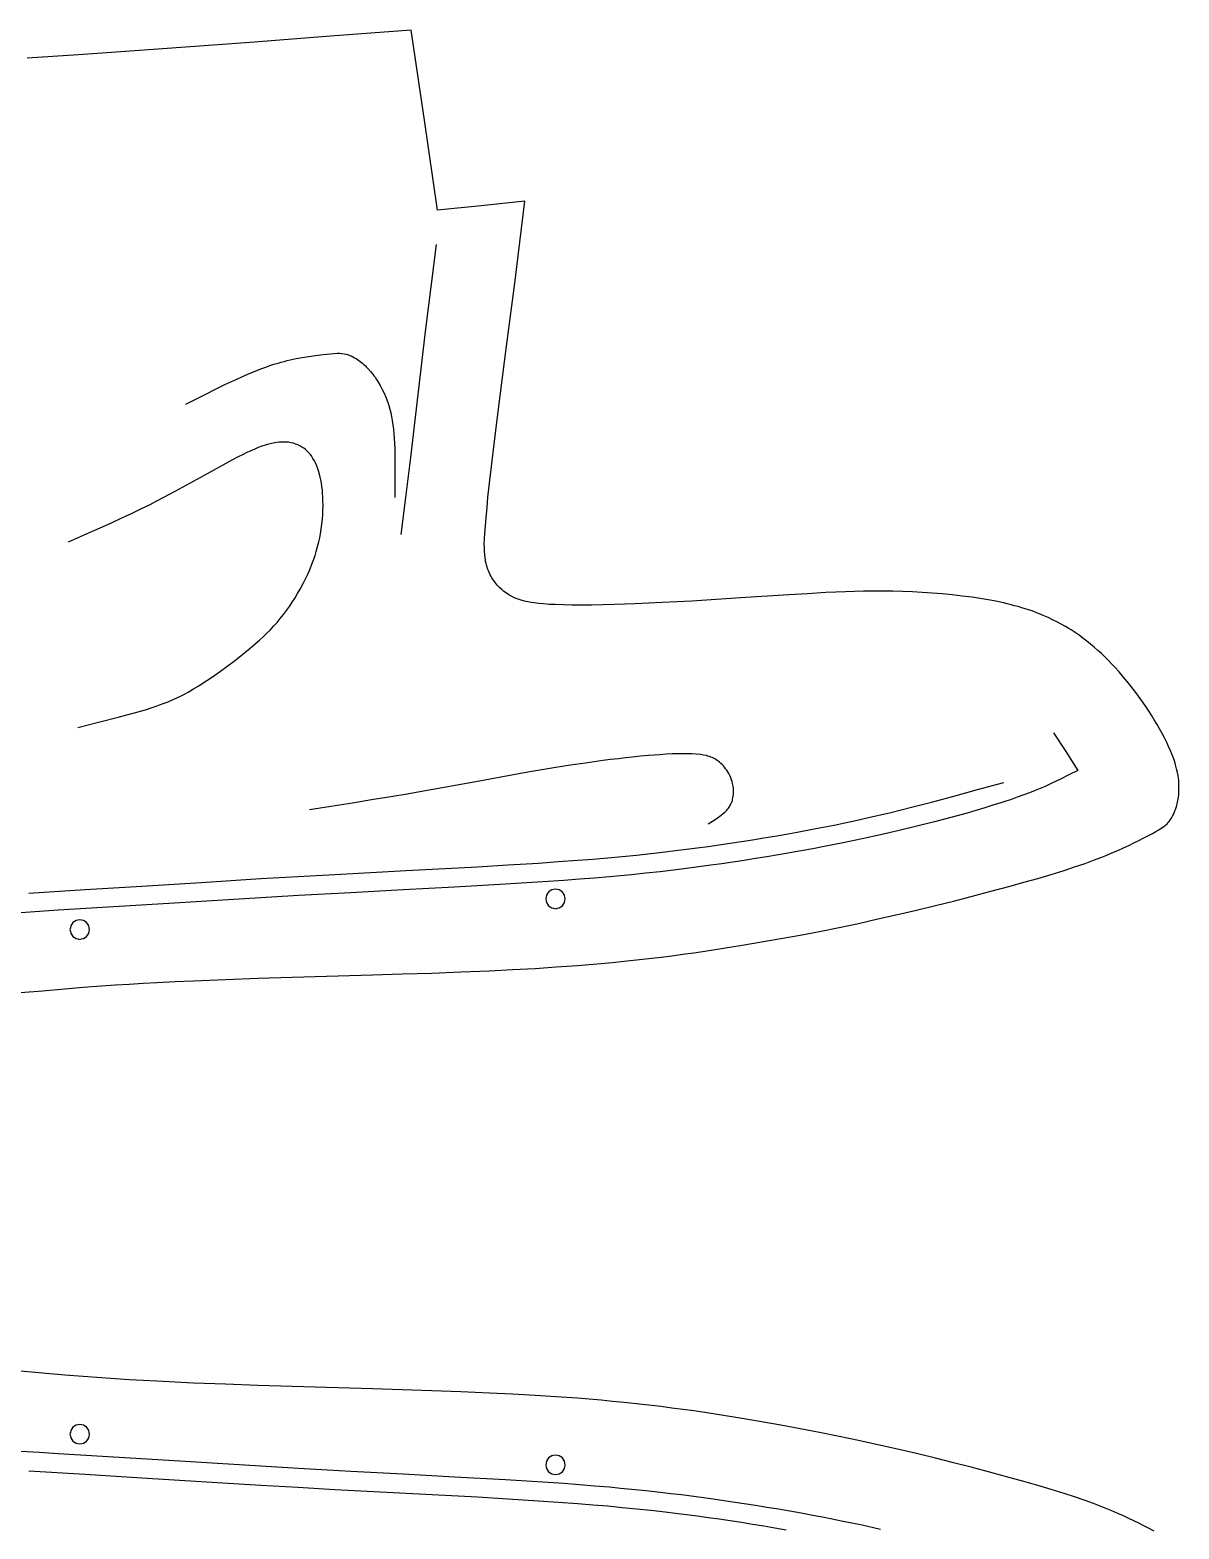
# Model space of a CAD drawing. Extents: x -294 to -59, y 620 to 856.
# Drawn here: x -176.6 to -58.9, y 702.4 to 856 of the extents above; entities that cross this region are included whole.
import ezdxf

# ---------------------------------------------------------------- set-up
doc = ezdxf.new("R2010")
doc.units = 0
doc.layers.get('0').update_dxf_attribs({"linetype": 'CONTINUOUS'})

msp = doc.modelspace()

# ---------------------------------------------------------------- linework, layer by layer
for points in [[(-177.56, 757.33), (-175.29, 757.53), (-173.01, 757.73), (-171.13, 757.88), (-169.25, 758.02), (-167.83, 758.12), (-166.41, 758.21), (-165, 758.29), (-163.58, 758.37), (-161.71, 758.46), (-159.83, 758.55), (-156.54, 758.68), (-153.24, 758.8), (-147.36, 758.97), (-141.48, 759.14), (-138.45, 759.24), (-135.42, 759.34), (-132.45, 759.46), (-129.49, 759.58), (-127.15, 759.7), (-124.81, 759.82), (-122.66, 759.97), (-120.5, 760.12), (-119.28, 760.22), (-118.07, 760.32), (-116.9, 760.43), (-115.72, 760.54), (-113.83, 760.75), (-111.93, 760.97), (-110.81, 761.11), (-109.69, 761.26), (-108.56, 761.42), (-107.44, 761.58), (-105.52, 761.88), (-103.6, 762.18), (-101.64, 762.52), (-99.67, 762.86), (-97.68, 763.23), (-95.69, 763.61), (-93.69, 764.02), (-91.69, 764.43), (-89.7, 764.88), (-87.71, 765.32), (-85.76, 765.78), (-83.82, 766.25), (-81.98, 766.71), (-80.14, 767.18), (-78.14, 767.71), (-76.15, 768.24), (-74.74, 768.64), (-73.33, 769.04), (-71.97, 769.45), (-70.61, 769.86), (-69.55, 770.22), (-68.48, 770.57), (-67.62, 770.9), (-66.75, 771.22), (-66.24, 771.43), (-65.73, 771.64), (-65.14, 771.9), (-64.55, 772.16), (-64.01, 772.42), (-63.47, 772.67), (-62.99, 772.91), (-62.52, 773.15), (-62.04, 773.4), (-61.56, 773.65), (-61.24, 773.83), (-60.92, 774.01), (-60.67, 774.18), (-60.41, 774.35), (-60.24, 774.5), (-60.08, 774.64), (-59.97, 774.76), (-59.86, 774.88), (-59.79, 774.97), (-59.73, 775.06), (-59.61, 775.27), (-59.49, 775.47), (-59.4, 775.66), (-59.32, 775.84), (-59.27, 775.97), (-59.22, 776.1), (-59.13, 776.4), (-59.05, 776.69), (-58.99, 777.01), (-58.92, 777.33), (-58.89, 777.67), (-58.86, 778.02), (-58.86, 778.38), (-58.86, 778.74), (-58.89, 779.02), (-58.91, 779.3), (-58.96, 779.59), (-59.01, 779.87), (-59.11, 780.27), (-59.21, 780.66), (-59.3, 780.96), (-59.4, 781.27), (-59.56, 781.68), (-59.73, 782.1), (-59.92, 782.54), (-60.12, 782.97), (-60.35, 783.42), (-60.58, 783.87), (-60.84, 784.34), (-61.1, 784.81), (-61.39, 785.29), (-61.68, 785.76), (-62, 786.25), (-62.32, 786.74), (-62.67, 787.23), (-63.02, 787.72), (-63.39, 788.22), (-63.77, 788.71), (-64.17, 789.21), (-64.57, 789.7), (-65, 790.18), (-65.43, 790.67), (-65.77, 791.02), (-66.1, 791.38), (-66.46, 791.72), (-66.81, 792.06), (-67.17, 792.39), (-67.54, 792.72), (-67.92, 793.04), (-68.3, 793.35), (-68.7, 793.64), (-69.09, 793.94), (-69.5, 794.21), (-69.91, 794.49), (-70.2, 794.66), (-70.48, 794.84), (-70.92, 795.08), (-71.36, 795.32), (-71.82, 795.54), (-72.28, 795.77), (-72.77, 795.97), (-73.25, 796.18), (-73.59, 796.3), (-73.92, 796.43), (-74.27, 796.54), (-74.62, 796.66), (-74.97, 796.77), (-75.33, 796.88), (-75.7, 796.97), (-76.07, 797.07), (-76.45, 797.17), (-76.83, 797.26), (-77.62, 797.42), (-78.41, 797.58), (-79.22, 797.71), (-80.04, 797.84), (-81.07, 797.96), (-82.1, 798.09), (-83.12, 798.18), (-84.15, 798.27), (-85.16, 798.33), (-86.16, 798.39), (-87.18, 798.42), (-88.19, 798.46), (-88.82, 798.46), (-89.44, 798.47), (-90.31, 798.46), (-91.18, 798.45), (-92.11, 798.42), (-93.03, 798.39), (-94.03, 798.35), (-95.03, 798.31), (-96.92, 798.2), (-98.82, 798.09), (-103.8, 797.77), (-108.78, 797.45), (-110.29, 797.37), (-111.8, 797.29), (-113.2, 797.22), (-114.6, 797.16), (-115.67, 797.12), (-116.74, 797.08), (-117.9, 797.06), (-119.06, 797.04), (-120.07, 797.04), (-121.08, 797.04), (-121.93, 797.06), (-122.79, 797.08), (-123.38, 797.11), (-123.97, 797.15), (-124.45, 797.2), (-124.93, 797.25), (-125.25, 797.3), (-125.58, 797.36), (-125.92, 797.44), (-126.27, 797.53), (-126.56, 797.64), (-126.86, 797.75), (-127.14, 797.89), (-127.41, 798.03), (-127.57, 798.13), (-127.72, 798.22), (-127.87, 798.33), (-128.02, 798.43), (-128.24, 798.63), (-128.47, 798.82), (-128.59, 798.95), (-128.71, 799.08), (-128.82, 799.21), (-128.94, 799.35), (-129.1, 799.59), (-129.26, 799.83), (-129.35, 799.98), (-129.43, 800.14), (-129.51, 800.3), (-129.58, 800.46), (-129.64, 800.62), (-129.71, 800.79), (-129.76, 800.97), (-129.81, 801.14), (-129.85, 801.32), (-129.9, 801.5), (-129.93, 801.69), (-129.96, 801.88), (-129.99, 802.21), (-130.03, 802.54), (-130.03, 802.91), (-130.04, 803.29), (-130.01, 803.82), (-129.99, 804.36), (-129.93, 805.17), (-129.86, 805.97), (-129.76, 807.03), (-129.66, 808.09), (-129.4, 810.38), (-129.14, 812.67), (-128.86, 814.91), (-128.58, 817.14), (-127.75, 823.57), (-126.91, 830.01), (-126.4, 834.2), (-125.89, 838.4), (-130.36, 837.94), (-134.82, 837.48), (-136.18, 846.72), (-137.54, 855.95), (-145.79, 855.31), (-154.04, 854.67), (-160.18, 854.22), (-166.33, 853.77), (-171.61, 853.42), (-176.88, 853.07)], [(-138.56, 804.25), (-138.08, 808.06), (-137.61, 811.88), (-136.82, 818.61), (-136.03, 825.35), (-135.48, 829.65), (-134.94, 833.96)], [(-160.61, 817.63), (-158.92, 818.47), (-157.23, 819.32), (-156.61, 819.62), (-155.99, 819.91), (-155.4, 820.18), (-154.81, 820.46), (-154.25, 820.69), (-153.69, 820.93), (-153.26, 821.1), (-152.84, 821.27), (-152.42, 821.42), (-152, 821.57), (-151.59, 821.7), (-151.17, 821.83), (-150.86, 821.92), (-150.55, 822), (-150.24, 822.08), (-149.93, 822.16), (-149.31, 822.28), (-148.69, 822.41), (-148.01, 822.51), (-147.34, 822.61), (-146.56, 822.7), (-145.78, 822.79), (-145.44, 822.82), (-145.1, 822.84), (-144.86, 822.83), (-144.63, 822.82), (-144.41, 822.78), (-144.2, 822.75), (-144.07, 822.71), (-143.94, 822.67), (-143.81, 822.61), (-143.68, 822.56), (-143.5, 822.46), (-143.32, 822.37), (-143.18, 822.29), (-143.04, 822.2), (-142.9, 822.1), (-142.76, 822), (-142.63, 821.89), (-142.49, 821.78), (-142.36, 821.66), (-142.22, 821.54), (-142.09, 821.41), (-141.96, 821.28), (-141.71, 820.98), (-141.46, 820.69), (-141.35, 820.53), (-141.23, 820.37), (-141.08, 820.15), (-140.94, 819.93), (-140.71, 819.53), (-140.49, 819.13), (-140.3, 818.73), (-140.12, 818.32), (-139.97, 817.9), (-139.82, 817.49), (-139.72, 817.11), (-139.62, 816.74), (-139.55, 816.34), (-139.47, 815.94), (-139.41, 815.5), (-139.35, 815.07), (-139.31, 814.59), (-139.27, 814.12), (-139.24, 813.59), (-139.22, 813.07), (-139.2, 812.39), (-139.19, 811.72), (-139.2, 809.88), (-139.21, 808.04)], [(-171.68, 784.49), (-169.55, 785.03), (-167.43, 785.57), (-166.66, 785.78), (-165.89, 785.99), (-165.27, 786.17), (-164.65, 786.35), (-164.16, 786.51), (-163.67, 786.67), (-163.3, 786.8), (-162.93, 786.94), (-162.43, 787.14), (-161.93, 787.35), (-161.54, 787.53), (-161.16, 787.71), (-160.77, 787.92), (-160.37, 788.13), (-159.83, 788.45), (-159.28, 788.77), (-158.73, 789.13), (-158.18, 789.48), (-157.63, 789.87), (-157.08, 790.25), (-156.42, 790.74), (-155.76, 791.23), (-155.16, 791.7), (-154.56, 792.17), (-154.04, 792.61), (-153.52, 793.05), (-153.07, 793.45), (-152.62, 793.86), (-152.31, 794.17), (-151.99, 794.48), (-151.63, 794.87), (-151.27, 795.26), (-150.94, 795.66), (-150.61, 796.06), (-150.31, 796.48), (-150, 796.9), (-149.71, 797.34), (-149.43, 797.78), (-149.16, 798.23), (-148.9, 798.68), (-148.61, 799.24), (-148.32, 799.8), (-148.1, 800.28), (-147.89, 800.75), (-147.7, 801.24), (-147.51, 801.73), (-147.38, 802.12), (-147.25, 802.52), (-147.11, 803.02), (-146.98, 803.52), (-146.89, 803.92), (-146.81, 804.32), (-146.74, 804.82), (-146.67, 805.33), (-146.62, 805.82), (-146.58, 806.31), (-146.57, 806.78), (-146.55, 807.25), (-146.57, 807.7), (-146.58, 808.14), (-146.6, 808.48), (-146.63, 808.81), (-146.68, 809.19), (-146.73, 809.57), (-146.78, 809.85), (-146.84, 810.13), (-146.93, 810.46), (-147.02, 810.78), (-147.13, 811.08), (-147.24, 811.38), (-147.34, 811.6), (-147.45, 811.81), (-147.6, 812.06), (-147.75, 812.31), (-147.89, 812.49), (-148.04, 812.66), (-148.2, 812.82), (-148.36, 812.97), (-148.54, 813.1), (-148.73, 813.23), (-148.93, 813.34), (-149.14, 813.45), (-149.37, 813.53), (-149.59, 813.61), (-149.84, 813.66), (-150.09, 813.71), (-150.29, 813.72), (-150.49, 813.74), (-150.78, 813.73), (-151.06, 813.73), (-151.29, 813.7), (-151.51, 813.67), (-151.83, 813.6), (-152.14, 813.53), (-152.48, 813.42), (-152.82, 813.32), (-153.19, 813.17), (-153.56, 813.02), (-153.97, 812.84), (-154.37, 812.66), (-154.82, 812.43), (-155.26, 812.21), (-155.89, 811.88), (-156.51, 811.55), (-159.12, 810.1), (-161.73, 808.66), (-162.32, 808.35), (-162.9, 808.04), (-163.61, 807.67), (-164.32, 807.31), (-165.27, 806.85), (-166.21, 806.39), (-167.2, 805.93), (-168.2, 805.46), (-169.2, 805.01), (-170.21, 804.56), (-171.45, 804.03), (-172.69, 803.49)], [(-71.71, 783.94), (-70.47, 782.02), (-69.24, 780.1), (-70.15, 779.63), (-71.07, 779.16), (-71.82, 778.81), (-72.56, 778.46), (-73.08, 778.25), (-73.6, 778.03), (-74.19, 777.8), (-74.77, 777.58), (-75.44, 777.34), (-76.11, 777.1), (-76.6, 776.94), (-77.1, 776.77), (-77.93, 776.52), (-78.75, 776.26), (-79.66, 776), (-80.57, 775.73), (-82.23, 775.28), (-83.9, 774.83), (-85.71, 774.39), (-87.53, 773.94), (-89.43, 773.51), (-91.33, 773.09), (-93.28, 772.69), (-95.22, 772.3), (-96.39, 772.08), (-97.56, 771.86), (-98.74, 771.65), (-99.91, 771.45), (-101.08, 771.25), (-102.25, 771.06), (-103.4, 770.88), (-104.56, 770.7), (-105.7, 770.54), (-106.84, 770.38), (-108.34, 770.18), (-109.83, 769.98), (-110.93, 769.85), (-112.03, 769.72), (-113.5, 769.57), (-114.97, 769.41), (-116.08, 769.3), (-117.2, 769.2), (-118.74, 769.07), (-120.27, 768.94), (-121.89, 768.83), (-123.5, 768.71), (-125.68, 768.57), (-127.85, 768.43), (-133.1, 768.15), (-138.36, 767.86), (-143.71, 767.57), (-149.07, 767.28), (-155.14, 766.91), (-161.22, 766.54), (-167.45, 766.15), (-173.69, 765.77), (-175.6, 765.65), (-177.51, 765.52)], [(-107.11, 774.61), (-106.64, 774.91), (-106.18, 775.21), (-105.89, 775.42), (-105.6, 775.64), (-105.4, 775.83), (-105.19, 776.02), (-105.11, 776.12), (-105.03, 776.22), (-104.96, 776.32), (-104.89, 776.42), (-104.83, 776.52), (-104.77, 776.63), (-104.71, 776.77), (-104.65, 776.92), (-104.62, 777.03), (-104.59, 777.14), (-104.56, 777.3), (-104.53, 777.46), (-104.51, 777.62), (-104.5, 777.79), (-104.5, 777.96), (-104.5, 778.14), (-104.52, 778.32), (-104.54, 778.5), (-104.57, 778.63), (-104.6, 778.77), (-104.65, 778.95), (-104.7, 779.14), (-104.77, 779.32), (-104.84, 779.5), (-104.91, 779.63), (-104.98, 779.77), (-105.08, 779.94), (-105.19, 780.11), (-105.31, 780.27), (-105.44, 780.44), (-105.54, 780.55), (-105.64, 780.66), (-105.79, 780.8), (-105.94, 780.94), (-106.06, 781.03), (-106.18, 781.12), (-106.3, 781.2), (-106.43, 781.28), (-106.56, 781.35), (-106.69, 781.41), (-106.83, 781.47), (-106.97, 781.52), (-107.12, 781.57), (-107.28, 781.62), (-107.58, 781.67), (-107.88, 781.72), (-108.32, 781.76), (-108.77, 781.79), (-109.23, 781.8), (-109.69, 781.81), (-110.23, 781.79), (-110.78, 781.78), (-111.42, 781.75), (-112.06, 781.71), (-112.64, 781.67), (-113.22, 781.62), (-114.03, 781.54), (-114.84, 781.47), (-115.57, 781.38), (-116.3, 781.3), (-117.1, 781.2), (-117.9, 781.1), (-118.79, 780.98), (-119.68, 780.85), (-121.19, 780.62), (-122.7, 780.39), (-124.13, 780.15), (-125.56, 779.91), (-130.91, 778.94), (-136.26, 777.97), (-137.94, 777.68), (-139.63, 777.39), (-141.59, 777.07), (-143.55, 776.75), (-145.75, 776.41), (-147.95, 776.07)], [(-176.72, 767.53), (-170.92, 767.89), (-165.11, 768.25), (-159.03, 768.63), (-152.94, 769.01), (-149.14, 769.23), (-145.34, 769.45), (-138.05, 769.84), (-130.75, 770.22), (-127.62, 770.41), (-124.49, 770.6), (-122.46, 770.75), (-120.44, 770.89), (-118.91, 771.02), (-117.38, 771.14), (-115.91, 771.29), (-114.43, 771.43), (-112.98, 771.59), (-111.52, 771.75), (-110.43, 771.88), (-109.33, 772.02), (-108.22, 772.16), (-107.11, 772.31), (-105.97, 772.48), (-104.84, 772.64), (-103.7, 772.81), (-102.56, 772.99), (-101.41, 773.18), (-100.26, 773.37), (-99.11, 773.57), (-97.97, 773.78), (-96.08, 774.14), (-94.19, 774.5), (-93.08, 774.74), (-91.97, 774.97), (-91.24, 775.13), (-90.52, 775.3), (-89.45, 775.55), (-88.38, 775.8), (-87.33, 776.06), (-86.28, 776.32), (-84.23, 776.85), (-82.18, 777.39), (-79.5, 778.13), (-76.82, 778.87)], [(-121.74, 766.93), (-121.78, 767.12), (-121.82, 767.31), (-121.93, 767.48), (-122.03, 767.64), (-122.2, 767.75), (-122.36, 767.86), (-122.55, 767.89), (-122.74, 767.93), (-122.93, 767.89), (-123.12, 767.86), (-123.29, 767.75), (-123.45, 767.64), (-123.56, 767.48), (-123.67, 767.31), (-123.7, 767.12), (-123.74, 766.93), (-123.7, 766.74), (-123.67, 766.55), (-123.56, 766.39), (-123.45, 766.22), (-123.29, 766.12), (-123.12, 766.01), (-122.93, 765.97), (-122.74, 765.93), (-122.55, 765.97), (-122.36, 766.01), (-122.2, 766.12), (-122.03, 766.22), (-121.93, 766.39), (-121.82, 766.55), (-121.78, 766.74), (-121.74, 766.93)], [(-170.49, 763.79), (-170.52, 763.98), (-170.56, 764.17), (-170.67, 764.34), (-170.78, 764.5), (-170.94, 764.61), (-171.1, 764.72), (-171.3, 764.75), (-171.49, 764.79), (-171.68, 764.75), (-171.87, 764.72), (-172.03, 764.61), (-172.19, 764.5), (-172.3, 764.34), (-172.41, 764.17), (-172.45, 763.98), (-172.49, 763.79), (-172.45, 763.6), (-172.41, 763.41), (-172.3, 763.25), (-172.19, 763.08), (-172.03, 762.98), (-171.87, 762.87), (-171.68, 762.83), (-171.49, 762.79), (-171.3, 762.83), (-171.1, 762.87), (-170.94, 762.98), (-170.78, 763.08), (-170.67, 763.25), (-170.56, 763.41), (-170.52, 763.6), (-170.49, 763.79)], [(-61.42, 702.15), (-61.97, 702.45), (-62.52, 702.74), (-62.99, 702.98), (-63.47, 703.22), (-64.01, 703.47), (-64.55, 703.72), (-65.14, 703.98), (-65.73, 704.25), (-66.24, 704.46), (-66.75, 704.66), (-67.62, 704.99), (-68.48, 705.31), (-69.55, 705.67), (-70.61, 706.02), (-71.97, 706.43), (-73.33, 706.84), (-74.74, 707.24), (-76.15, 707.64), (-78.14, 708.17), (-80.14, 708.71), (-81.98, 709.17), (-83.82, 709.64), (-85.76, 710.1), (-87.71, 710.57), (-89.7, 711.01), (-91.69, 711.45), (-93.69, 711.86), (-95.69, 712.27), (-97.68, 712.65), (-99.67, 713.03), (-101.64, 713.37), (-103.6, 713.71), (-105.52, 714.01), (-107.44, 714.31), (-108.56, 714.47), (-109.69, 714.63), (-110.81, 714.77), (-111.93, 714.92), (-113.83, 715.13), (-115.72, 715.34), (-116.89, 715.46), (-118.07, 715.57), (-119.28, 715.67), (-120.5, 715.77), (-122.66, 715.91), (-124.81, 716.06), (-127.15, 716.18), (-129.49, 716.3), (-132.45, 716.42), (-135.42, 716.54), (-138.45, 716.64), (-141.48, 716.74), (-147.36, 716.92), (-153.24, 717.09), (-156.54, 717.21), (-159.83, 717.33), (-161.71, 717.42), (-163.58, 717.51), (-165, 717.59), (-166.41, 717.67), (-167.83, 717.77), (-169.25, 717.86), (-171.13, 718.01), (-173.01, 718.15), (-175.29, 718.35), (-177.56, 718.55)], [(-170.49, 712.09), (-170.52, 712.28), (-170.56, 712.48), (-170.67, 712.64), (-170.78, 712.8), (-170.94, 712.91), (-171.1, 713.02), (-171.3, 713.05), (-171.49, 713.09), (-171.68, 713.05), (-171.87, 713.02), (-172.03, 712.91), (-172.19, 712.8), (-172.3, 712.64), (-172.41, 712.48), (-172.45, 712.28), (-172.49, 712.09), (-172.45, 711.9), (-172.41, 711.71), (-172.3, 711.55), (-172.19, 711.39), (-172.03, 711.28), (-171.87, 711.17), (-171.68, 711.13), (-171.49, 711.09), (-171.3, 711.13), (-171.1, 711.17), (-170.94, 711.28), (-170.78, 711.39), (-170.67, 711.55), (-170.56, 711.71), (-170.52, 711.9), (-170.49, 712.09)], [(-177.51, 710.36), (-175.6, 710.24), (-173.69, 710.12), (-167.45, 709.73), (-161.22, 709.35), (-155.14, 708.98), (-149.07, 708.6), (-143.71, 708.31), (-138.36, 708.02), (-133.1, 707.74), (-127.85, 707.45), (-125.68, 707.31), (-123.5, 707.18), (-121.89, 707.06), (-120.27, 706.94), (-118.74, 706.81), (-117.2, 706.69), (-116.08, 706.58), (-114.97, 706.47), (-113.5, 706.32), (-112.03, 706.16), (-110.93, 706.03), (-109.83, 705.9), (-108.34, 705.7), (-106.84, 705.51), (-105.7, 705.34), (-104.56, 705.18), (-103.4, 705), (-102.25, 704.82), (-101.08, 704.63), (-99.91, 704.44), (-98.74, 704.23), (-97.56, 704.03), (-96.39, 703.81), (-95.22, 703.59), (-93.28, 703.19), (-91.33, 702.8), (-89.43, 702.37)], [(-121.74, 708.95), (-121.78, 709.14), (-121.82, 709.34), (-121.93, 709.5), (-122.03, 709.66), (-122.2, 709.77), (-122.36, 709.88), (-122.55, 709.91), (-122.74, 709.95), (-122.93, 709.91), (-123.12, 709.88), (-123.29, 709.77), (-123.45, 709.66), (-123.56, 709.5), (-123.67, 709.34), (-123.7, 709.14), (-123.74, 708.95), (-123.7, 708.76), (-123.67, 708.57), (-123.56, 708.41), (-123.45, 708.25), (-123.29, 708.14), (-123.12, 708.03), (-122.93, 707.99), (-122.74, 707.95), (-122.55, 707.99), (-122.36, 708.03), (-122.2, 708.14), (-122.03, 708.25), (-121.93, 708.41), (-121.82, 708.57), (-121.78, 708.76), (-121.74, 708.95)], [(-176.72, 708.35), (-170.92, 707.99), (-165.11, 707.63), (-159.03, 707.26), (-152.94, 706.88), (-149.14, 706.66), (-145.34, 706.44), (-138.05, 706.05), (-130.75, 705.66), (-127.62, 705.47), (-124.49, 705.28), (-122.46, 705.14), (-120.44, 705), (-118.91, 704.87), (-117.38, 704.74), (-115.91, 704.6), (-114.43, 704.46), (-112.98, 704.3), (-111.52, 704.14), (-110.43, 704), (-109.33, 703.87), (-108.22, 703.72), (-107.11, 703.57), (-105.97, 703.41), (-104.84, 703.25), (-103.7, 703.07), (-102.56, 702.89), (-101.41, 702.7), (-100.26, 702.51), (-99.11, 702.31)]]:
    msp.add_lwpolyline(points)

doc.saveas('drawing.dxf')
